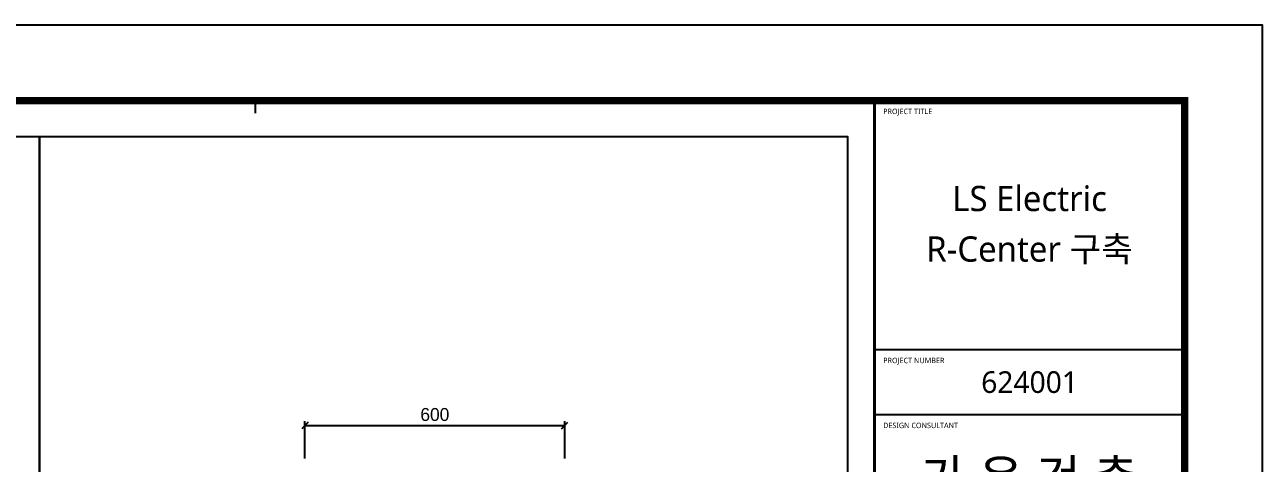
# Model space of a CAD drawing. Header units: millimetres. Extents: x 0 to 84100, y 0 to 29700.
# Drawn here: x 66945 to 84100, y 23626 to 29700 of the extents above; entities that cross this region are included whole.
import ezdxf
from ezdxf.enums import TextEntityAlignment as Align

# ---------------------------------------------------------------- set-up
doc = ezdxf.new("R2010")
doc.units = ezdxf.units.MM
doc.header["$LTSCALE"] = 1000
for name, color, linetype in [('KEC-TEXT', 6, 'Continuous'), ('S', 4, 'Continuous'), ('SHT', 5, 'Continuous')]:
    doc.layers.add(name, color=color, linetype=linetype)
doc.styles.add('XR-SHEET$0$XR-SHEET$0$XR-SHEET$0$맑은고딕', font='malgun.ttf')
doc.styles.add('XR-SHEET$0$XR-SHEET$0$XREF-Form$0$맑은고딕', font='malgun.ttf')
doc.styles.add('XR-SHEET$0$XR-SHEET$0$XREF-Form$0$맑은고딕B', font='malgunbd.ttf')
doc.styles.add('나눔고딕', font='')
doc.styles.get('나눔고딕').set_extended_font_data('나눔고딕')

# ---------------------------------------------------------------- blocks, each defined once
blk = doc.blocks.new('XR-FORM-ET', base_point=(461, 408))
at = {"layer": 'SHT', "color": 171}
blk.add_line((112350, 114600), (112350, 113900), dxfattribs=at)
at = {"layer": 'SHT'}
blk.add_lwpolyline([(0, 118800), (168200, 118800), (168200, 0), (0, 0)], close=True, dxfattribs=at)
at = {"layer": 'SHT', "const_width": 400}
blk.add_lwpolyline([(9300, 114600), (163900, 114600), (163900, 4200), (9300, 4200)], close=True, dxfattribs=at)
at = {"layer": 'SHT'}
for points, const_width in [([(146700, 114600), (146700, 4200)], 160), ([(146700, 100800), (163900, 100800)], 114), ([(146700, 97200), (163900, 97200)], 114)]:
    blk.add_lwpolyline(points, dxfattribs=dict(at, const_width=const_width))
at = {"layer": 'SHT', "color": 9, "style": 'XR-SHEET$0$XR-SHEET$0$XREF-Form$0$맑은고딕'}
for s, p in [('PROJECT TITLE', (147180, 114000)), ('PROJECT NUMBER', (147180, 100200)), ('DESIGN CONSULTANT', (147180, 96600))]:
    blk.add_text(s, height=300, dxfattribs=at).set_placement(p, align=Align.MIDDLE_LEFT)
at = {"layer": 'SHT', "color": 3, "style": 'XR-SHEET$0$XR-SHEET$0$XR-SHEET$0$맑은고딕'}
for s, p in [('LS Electric', (155300, 109174)), ('R-Center 구축', (155300, 106374))]:
    blk.add_text(s, height=1400, dxfattribs=at).set_placement(p, align=Align.MIDDLE_CENTER)
at = {"layer": 'SHT', "style": 'XR-SHEET$0$XR-SHEET$0$XR-SHEET$0$맑은고딕'}
blk.add_text('624001', height=1200, dxfattribs=at).set_placement((155300, 99000), align=Align.MIDDLE_CENTER)
at = {"layer": 'SHT', "color": 2, "style": 'XR-SHEET$0$XR-SHEET$0$XREF-Form$0$맑은고딕B'}
blk.add_text('가 운 건 축', height=2000, dxfattribs=at).set_placement((155300, 93700), align=Align.MIDDLE_CENTER)
blk = doc.blocks.new('_Oblique')
at = {"color": 0, "linetype": 'ByBlock', "lineweight": -2}
blk.add_line((-0.5, -0.5), (0.5, 0.5), dxfattribs=at)

msp = doc.modelspace()

# ---------------------------------------------------------------- linework, layer by layer
at = {"layer": 'KEC-TEXT', "color": 6}
for p, q in [((70830, 23694), (70830, 24210)), ((74430, 23694), (74430, 24210)), ((70830, 24150), (74430, 24150))]:
    msp.add_line(p, q, dxfattribs=at)
for points in [[(67150, 4713), (55950, 4713), (55950, 28150), (67150, 28150)], [(78350, 4713), (67150, 4713), (67150, 28150), (78350, 28150)]]:
    msp.add_lwpolyline(points, close=True, dxfattribs=at)

# ---------------------------------------------------------------- block references
at = {"layer": 'KEC-TEXT', "color": 6, "xscale": 90, "yscale": 90, "zscale": 90, "rotation": 180}
msp.add_blockref('_Oblique', (70830, 24150), dxfattribs=at)
at = {"layer": 'KEC-TEXT', "color": 6, "xscale": 90, "yscale": 90, "zscale": 90}
msp.add_blockref('_Oblique', (74430, 24150), dxfattribs=at)
at = {"layer": 'S', "xscale": 0.25, "yscale": 0.25, "zscale": 0.25}
msp.add_blockref('XR-FORM-ET', (42165, 102), dxfattribs=at)

# ---------------------------------------------------------------- texts
at = {"layer": 'KEC-TEXT', "color": 6, "insert": (72630, 24300), "char_height": 180, "attachment_point": 5, "style": '나눔고딕'}
msp.add_mtext('600', dxfattribs=at)

doc.saveas('drawing.dxf')
